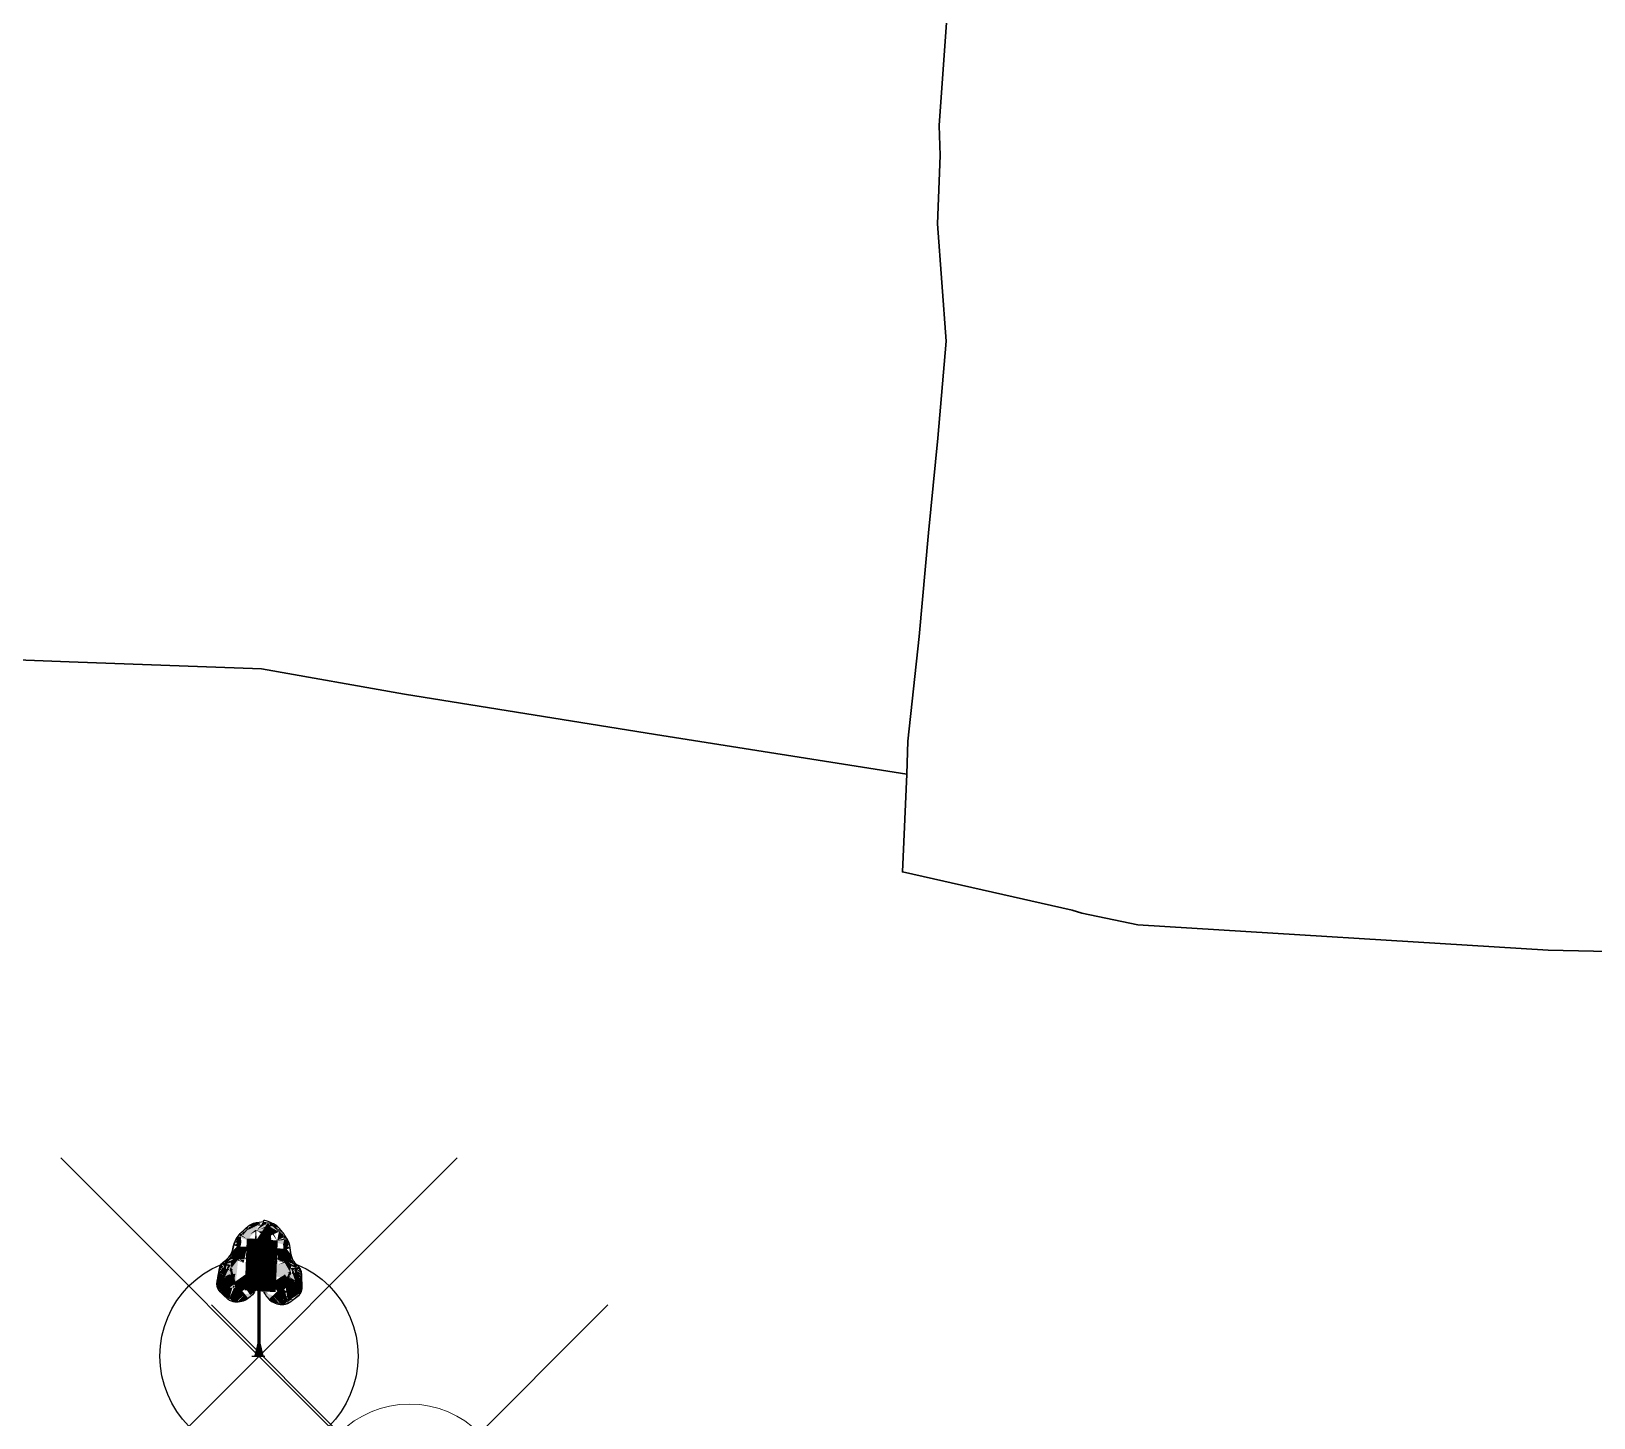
# Model space of a CAD drawing. Header units: millimetres. Extents: x -1419336 to 38707697, y -75591640 to 81.
# Drawn here: x 543.3 to 622.2, y -928.4 to -858.5 of the extents above; entities that cross this region are included whole.
import ezdxf

# ---------------------------------------------------------------- set-up
doc = ezdxf.new("R2010")
doc.units = ezdxf.units.MM
doc.header["$PDMODE"] = 35
doc.header["$PDSIZE"] = 10
doc.layers.add('Poly_Survey_Bndry', color=250, linetype='Continuous', lineweight=30)
doc.layers.add('Text_Survey_No', color=250, linetype='Continuous', lineweight=0)
doc.layers.add('Sym_Tree', color=92, linetype='Continuous')
doc.layers.add('Sym_Tree_1', color=2, linetype='Continuous')

msp = doc.modelspace()

# ---------------------------------------------------------------- linework, layer by layer
at = {"layer": 'Poly_Survey_Bndry'}
for points in [[(540.428, -890.112), (545.229, -890.288), (554.952, -890.652), (562.167, -891.92), (574.844, -893.956), (587.521, -895.965), (587.575, -894.293), (588.142, -889.02), (588.614, -883.787), (589.086, -879.013), (589.517, -874.118), (589.072, -868.19), (589.205, -864.745), (589.161, -863.234), (589.661, -856.129)], [(589.661, -856.129), (589.161, -863.234), (589.205, -864.745), (589.072, -868.19), (589.517, -874.118), (589.086, -879.013), (588.614, -883.787), (588.142, -889.02), (587.575, -894.293), (587.521, -895.965), (587.306, -900.903), (595.88, -902.822), (596.364, -902.984), (599.198, -903.576), (619.915, -904.849), (624.488, -904.957)], [(589.661, -856.129), (589.161, -863.234), (589.205, -864.745), (589.072, -868.19), (589.517, -874.118), (589.086, -879.013), (588.614, -883.787), (588.142, -889.02), (587.575, -894.293), (587.521, -895.965)], [(587.521, -895.965), (574.844, -893.956), (562.167, -891.92), (554.952, -890.652), (545.229, -890.288), (540.428, -890.112), (537.895, -906.371), (536.033, -906.74), (531.685, -907.237), (529.566, -907.302), (521.511, -906.034), (510.984, -904.397), (506.411, -903.691), (498.965, -902.776), (490.605, -901.878), (482.79, -900.915), (479.279, -900.345)], [(624.488, -904.957), (619.915, -904.849), (599.198, -903.576), (596.364, -902.984), (595.88, -902.822), (587.306, -900.903), (587.521, -895.965), (574.844, -893.956), (562.167, -891.92), (554.952, -890.652), (545.229, -890.288), (540.428, -890.112)], [(587.521, -895.965), (587.306, -900.903), (595.88, -902.822), (596.364, -902.984), (599.198, -903.576), (619.915, -904.849), (624.488, -904.957), (629.591, -904.822)]]:
    msp.add_lwpolyline(points, dxfattribs=at)
at = {"layer": 'Sym_Tree'}
for p, q in [((555.05, -918.561), (554.82, -918.588)), ((554.454, -925.33), (555.105, -925.333))]:
    msp.add_line(p, q, dxfattribs=at)
at = {"layer": 'Sym_Tree', "color": 82, "const_width": 0.8}
for points in [[(554.498, -922.023), (554.6, -919.415)], [(554.59, -922.037), (554.692, -919.428)], [(554.933, -921.649), (555.035, -919.041)], [(555.264, -922.087), (555.366, -919.478)], [(553.841, -921.42), (554.182, -921.905)], [(554.361, -921.536), (554.702, -922.022)], [(556.18, -921.651), (555.687, -921.981)], [(555.802, -921.442), (556.144, -921.927)]]:
    msp.add_lwpolyline(points, dxfattribs=at)
at = {"layer": 'Sym_Tree', "color": 34}
msp.add_lwpolyline([(554.819, -925.331, 0.48, 0.16, 0), (554.819, -924.677, 0.16, 0.16, 0), (554.819, -922, 0.16, 0.16, 0)], format="xyseb", dxfattribs=at)
at = {"layer": 'Sym_Tree', "color": 82}
msp.add_open_spline([(554.597, -922.114), (554.446, -922.277), (554.216, -922.526), (553.773, -922.628), (553.385, -922.603), (553.048, -922.272), (552.582, -921.873), (552.792, -921.271), (552.801, -920.675), (553.49, -920.332), (553.509, -919.509), (554.027, -918.985), (554.436, -918.624), (554.721, -918.591), (554.82, -918.588)], degree=3, knots=[0, 0, 0, 0, 0.357151, 0.545743, 0.741494, 0.970117, 1.319935, 1.641608, 1.935314, 2.250626, 2.755061, 3.137005, 3.457298, 3.618487, 3.618487, 3.618487, 3.618487], dxfattribs=at)
at = {"layer": 'Sym_Tree', "color": 82, "start_tangent": (554.819099, -925.331405), "end_tangent": (554.819099, -925.331405)}
msp.add_spline([(555.05, -922.114), (555.486, -922.588), (555.803, -922.712), (556.156, -922.716), (556.515, -922.513), (556.967, -922.073), (556.979, -921.493), (556.922, -920.966), (556.563, -920.525), (556.345, -919.642), (555.984, -919.056), (555.556, -918.668), (555.05, -918.561)], degree=3, dxfattribs=at)
at = {"layer": 'Sym_Tree', "color": 82}
for points in [[(554.824, -918.587), (554.11, -918.927), (553.809, -919.188), (553.649, -919.468)], [(553.718, -919.493), (553.683, -919.483), (553.969, -919.094), (554.11, -918.927)], [(553.969, -919.094), (554.11, -918.927), (553.809, -919.188), (553.969, -919.094)], [(553.93, -919.589), (553.815, -919.338), (553.886, -919.19), (554.222, -918.988)], [(553.845, -919.238), (553.908, -919.191), (554.824, -918.587), (554.625, -918.609)], [(553.886, -919.19), (554.222, -918.988), (554.251, -919.448), (553.895, -919.269)], [(554.151, -919.031), (554.222, -918.988), (553.895, -919.269), (553.89, -919.22)], [(553.905, -919.361), (554.251, -919.448), (554.222, -918.988), (554.949, -918.693)], [(554.186, -918.965), (553.994, -919.079), (553.908, -919.191), (554.186, -918.965)], [(554.219, -918.986), (553.994, -919.079), (553.942, -919.229), (553.988, -919.262)], [(553.942, -919.229), (553.988, -919.262), (554.151, -919.031), (554.222, -918.988)], [(554.222, -918.988), (554.949, -918.693), (554.219, -918.986), (553.994, -919.079)], [(554.11, -918.927), (554.406, -918.787), (554.186, -918.965), (553.994, -919.079)], [(554.406, -918.787), (554.439, -918.673), (554.261, -918.789), (554.11, -918.927)], [(554.261, -918.789), (554.11, -918.927), (554.406, -918.787), (554.289, -918.789)], [(554.406, -918.787), (554.289, -918.789), (554.11, -918.927), (554.406, -918.787)], [(555.277, -918.587), (554.689, -918.975), (554.226, -918.985), (554.824, -918.587)], [(554.226, -918.985), (554.824, -918.587), (555.027, -918.587), (554.904, -918.729)], [(554.824, -918.587), (554.625, -918.609), (554.434, -918.674), (554.261, -918.789)], [(554.434, -918.674), (554.261, -918.789), (554.542, -918.65), (554.625, -918.609)], [(554.586, -918.64), (554.542, -918.65), (554.261, -918.789), (554.406, -918.787)], [(554.586, -918.64), (554.406, -918.787), (554.417, -918.718), (554.261, -918.789)], [(554.261, -918.789), (554.406, -918.787), (554.522, -918.67), (554.537, -918.653)], [(554.417, -918.718), (554.261, -918.789), (554.406, -918.787), (554.439, -918.673)], [(554.361, -919.191), (554.639, -918.965), (555.277, -918.587), (555.446, -919.468)], [(554.678, -919.032), (554.689, -918.975), (554.361, -919.191), (554.639, -918.965)], [(554.518, -918.671), (554.518, -918.671), (554.586, -918.64), (554.406, -918.787)], [(554.522, -918.67), (554.537, -918.653), (554.423, -918.681), (554.406, -918.787)], [(554.423, -918.681), (554.406, -918.787), (554.537, -918.653), (554.497, -918.673)], [(554.542, -918.65), (554.625, -918.609), (554.423, -918.681), (554.625, -918.609)], [(554.423, -918.681), (554.625, -918.609), (554.586, -918.64), (554.542, -918.65)], [(554.537, -918.653), (554.497, -918.673), (554.518, -918.671)], [(555.277, -918.587), (555.446, -919.468), (554.704, -919.448), (554.675, -918.988)], [(554.704, -919.448), (554.675, -918.988), (555.446, -919.468), (554.704, -919.448)], [(555.648, -918.722), (555.472, -918.634), (554.676, -918.989), (554.682, -919.031)], [(554.676, -918.989), (554.682, -919.031), (554.689, -918.975)], [(554.689, -918.975), (554.689, -918.975), (554.678, -919.032), (554.689, -918.975)], [(554.824, -918.587), (555.05, -918.561), (555.277, -918.587), (554.689, -918.975)], [(555.027, -918.587), (554.904, -918.729), (554.76, -918.77), (554.868, -918.666)], [(554.76, -918.77), (554.868, -918.666), (554.904, -918.729), (554.76, -918.77)], [(554.904, -918.729), (554.76, -918.77), (554.781, -918.709), (554.868, -918.666)], [(554.762, -918.769), (554.781, -918.709), (554.868, -918.666), (554.82, -918.588)], [(554.868, -918.666), (554.82, -918.588), (555.027, -918.587), (554.868, -918.666)], [(555.027, -918.587), (554.868, -918.666), (555.05, -918.561), (555.277, -918.587)], [(556.108, -919.303), (555.861, -919.044), (555.277, -918.587), (554.996, -919.44)], [(555.277, -918.587), (554.996, -919.44), (555.735, -919.515), (555.822, -919.061)], [(555.095, -918.686), (555.018, -918.634), (555.209, -918.732), (555.018, -918.634)], [(555.209, -918.732), (555.018, -918.634), (555.053, -918.67), (555.095, -918.686)], [(555.05, -918.561), (555.277, -918.587), (555.549, -918.686), (555.472, -918.634)], [(555.1, -918.689), (555.137, -918.714), (555.116, -918.71)], [(556.089, -919.472), (555.735, -919.515), (555.822, -919.061), (555.139, -918.676)], [(555.822, -919.061), (555.139, -918.676), (555.826, -919.06), (556.037, -919.181)], [(555.277, -918.587), (555.941, -919.016), (556.206, -919.313), (556.329, -919.612)], [(556.164, -919.358), (556.108, -919.303), (555.277, -918.587), (555.472, -918.634)], [(555.277, -918.587), (555.472, -918.634), (555.653, -918.724), (555.809, -918.86)], [(555.653, -918.724), (555.809, -918.86), (555.549, -918.686), (555.472, -918.634)], [(555.506, -918.67), (555.549, -918.686), (555.809, -918.86), (555.666, -918.838)], [(555.569, -918.71), (555.569, -918.71), (555.506, -918.67), (555.666, -918.838)], [(555.506, -918.67), (555.666, -918.838), (555.663, -918.769), (555.809, -918.86)], [(555.809, -918.86), (555.666, -918.838), (555.565, -918.707), (555.553, -918.689)], [(555.565, -918.707), (555.553, -918.689), (555.662, -918.732), (555.666, -918.838)], [(555.662, -918.732), (555.666, -918.838), (555.553, -918.689), (555.59, -918.714)], [(555.663, -918.769), (555.809, -918.86), (555.666, -918.838), (555.648, -918.722)], [(555.666, -918.838), (555.648, -918.722), (555.809, -918.86), (555.941, -919.016)], [(555.809, -918.86), (555.941, -919.016), (555.666, -918.838), (555.781, -918.856)], [(555.666, -918.838), (555.781, -918.856), (555.941, -919.016), (555.666, -918.838)], [(555.941, -919.016), (555.666, -918.838), (555.861, -919.044), (556.037, -919.181)], [(555.861, -919.044), (556.037, -919.181), (556.108, -919.303), (555.861, -919.044)], [(556.257, -919.627), (556.294, -919.622), (556.06, -919.199), (555.941, -919.016)], [(556.06, -919.199), (555.941, -919.016), (556.206, -919.313), (556.06, -919.199)], [(553.712, -919.806), (553.508, -920.009), (553.569, -920.43), (553.408, -920.45)], [(553.422, -920.222), (553.433, -920.343), (553.592, -919.758), (553.612, -919.697)], [(553.535, -919.839), (553.471, -920.009), (553.718, -919.493), (553.683, -919.483)], [(553.588, -919.613), (553.539, -919.765), (553.535, -919.839), (553.471, -920.009)], [(553.569, -919.749), (553.587, -919.705), (553.471, -920.009), (553.5, -920.009)], [(553.53, -919.929), (553.471, -920.009), (553.539, -919.765), (553.592, -919.758)], [(553.809, -919.188), (553.649, -919.468), (553.569, -919.749), (553.508, -920.009)], [(553.93, -919.589), (553.683, -919.483), (553.712, -919.806), (553.508, -920.009)], [(553.569, -919.749), (553.508, -920.009), (553.87, -919.869), (553.93, -919.589)], [(553.558, -919.778), (553.588, -919.613), (553.516, -919.955), (553.543, -919.858)], [(553.523, -919.946), (553.53, -919.929), (553.543, -919.858), (553.587, -919.705)], [(553.539, -919.765), (553.592, -919.758), (553.588, -919.613), (553.539, -919.765)], [(553.543, -919.858), (553.587, -919.705), (553.589, -919.603), (553.588, -919.603)], [(553.588, -919.603), (553.649, -919.468), (553.558, -919.778), (553.588, -919.613)], [(553.592, -919.758), (553.612, -919.697), (553.569, -919.749), (553.587, -919.705)], [(553.569, -920.43), (554.098, -920.383), (553.712, -919.806), (553.957, -920.172)], [(553.712, -919.806), (553.957, -920.172), (554.098, -920.383), (553.569, -920.43)], [(553.93, -919.589), (553.779, -919.258), (553.649, -919.468), (553.587, -919.705)], [(553.649, -919.468), (553.587, -919.705), (553.712, -919.806), (553.93, -919.589)], [(553.587, -919.705), (553.624, -919.548), (553.649, -919.468), (553.624, -919.548)], [(553.589, -919.603), (553.588, -919.603), (553.587, -919.705), (553.624, -919.548)], [(553.649, -919.468), (553.624, -919.548), (553.588, -919.603), (553.649, -919.468)], [(553.712, -919.806), (553.93, -919.589), (553.93, -919.589), (553.683, -919.483)], [(554.231, -919.829), (554.592, -919.829), (554.171, -920.03), (553.712, -919.806)], [(554.171, -920.03), (553.712, -919.806), (554.171, -920.03), (554.098, -920.383)], [(553.87, -919.869), (553.93, -919.589), (553.93, -919.589), (553.779, -919.258)], [(553.908, -919.191), (553.871, -919.151), (553.796, -919.296), (553.815, -919.338)], [(553.796, -919.296), (553.815, -919.338), (553.845, -919.238), (553.908, -919.191)], [(553.809, -919.188), (553.969, -919.094), (553.908, -919.191), (553.871, -919.151)], [(553.895, -919.269), (553.829, -919.293), (553.815, -919.338), (553.895, -919.269)], [(553.815, -919.338), (553.895, -919.269), (554.668, -919.622), (554.943, -919.736)], [(553.895, -919.269), (553.89, -919.22), (553.895, -919.269), (553.829, -919.293)], [(553.85, -920.47), (554.331, -920.47), (554.873, -920.11), (554.973, -919.749)], [(554.251, -919.448), (553.895, -919.269), (553.905, -919.361), (554.251, -919.448)], [(554.231, -919.829), (554.171, -920.03), (554.171, -920.03), (554.231, -919.829)], [(554.668, -919.622), (554.943, -919.736), (554.231, -919.829), (554.592, -919.829)], [(555.446, -919.468), (554.704, -919.448), (554.383, -919.589), (554.269, -919.338)], [(554.624, -920.03), (554.684, -919.829), (555.426, -921.212), (554.343, -921.252)], [(555.446, -919.468), (554.704, -919.448), (554.684, -919.829), (554.624, -920.03)], [(555.326, -920.11), (555.426, -919.749), (555.446, -919.468), (554.704, -919.448)], [(555.033, -920.091), (554.98, -919.72), (554.996, -919.44), (555.735, -919.515)], [(556.002, -920.58), (555.524, -920.518), (555.033, -920.091), (554.98, -919.72)], [(555.735, -919.515), (555.822, -919.061), (554.996, -919.44), (555.735, -919.515)], [(554.996, -919.44), (555.735, -919.515), (555.706, -919.895), (555.74, -920.101)], [(554.996, -919.44), (555.735, -919.515), (556.035, -919.695), (556.181, -919.461)], [(556.181, -919.461), (556.111, -919.383), (555.299, -919.634), (555.012, -919.712)], [(555.299, -919.634), (555.012, -919.712), (555.706, -919.895), (555.348, -919.848)], [(556.129, -919.305), (555.822, -919.061), (555.735, -919.515), (556.111, -919.383)], [(555.735, -919.515), (556.111, -919.383), (556.089, -919.472), (555.735, -919.515)], [(556.035, -919.695), (556.181, -919.461), (556.129, -919.305), (555.822, -919.061)], [(556.07, -919.337), (556.019, -919.364), (555.888, -919.113), (555.822, -919.061)], [(555.888, -919.113), (555.822, -919.061), (556.111, -919.383), (556.122, -919.334)], [(555.826, -919.06), (556.037, -919.181), (556.07, -919.337), (556.019, -919.364)], [(555.876, -919.612), (555.891, -919.694), (555.919, -919.753), (555.876, -919.612)], [(556.059, -919.981), (556.035, -919.695), (556.035, -919.695), (556.227, -919.387)], [(556.035, -919.695), (556.227, -919.387), (556.329, -919.612), (556.36, -919.854)], [(556.329, -919.612), (556.36, -919.854), (556.223, -919.939), (556.035, -919.695)], [(556.223, -919.939), (556.035, -919.695), (556.035, -919.695), (556.294, -919.622)], [(556.035, -919.695), (556.294, -919.622), (556.223, -919.939), (556.399, -920.166)], [(556.373, -919.9), (556.399, -920.166), (556.059, -919.981), (556.035, -919.695)], [(556.206, -919.313), (556.06, -919.199), (556.108, -919.303), (556.15, -919.269)], [(556.108, -919.303), (556.15, -919.269), (556.205, -919.421), (556.181, -919.461)], [(556.205, -919.421), (556.181, -919.461), (556.164, -919.358), (556.108, -919.303)], [(556.111, -919.383), (556.122, -919.334), (556.111, -919.383), (556.173, -919.415)], [(556.111, -919.383), (556.173, -919.415), (556.181, -919.461), (556.111, -919.383)], [(556.206, -919.313), (556.329, -919.612), (556.373, -919.9), (556.399, -920.166)], [(556.395, -919.993), (556.437, -920.17), (556.257, -919.627), (556.294, -919.622)], [(556.36, -919.854), (556.344, -919.694), (556.329, -919.612), (556.344, -919.694)], [(556.373, -919.753), (556.329, -919.612), (556.38, -919.93), (556.372, -919.762)], [(556.371, -919.753), (556.373, -919.753), (556.36, -919.854), (556.344, -919.694)], [(556.4, -919.919), (556.349, -919.906), (556.372, -919.762), (556.4, -919.919)], [(556.384, -920.012), (556.36, -919.854), (556.371, -919.753), (556.373, -919.753)], [(556.38, -919.93), (556.372, -919.762), (556.399, -920.111), (556.384, -920.012)], [(556.372, -919.762), (556.4, -919.919), (556.395, -919.993), (556.437, -920.17)], [(553.012, -920.737), (553.589, -920.542), (552.912, -920.701), (552.975, -920.641)], [(552.912, -920.701), (552.975, -920.641), (553.019, -920.605), (553.082, -920.542)], [(553.082, -920.55), (553.019, -920.605), (552.979, -920.641), (553.057, -920.628)], [(553.13, -920.749), (553.089, -920.715), (553.012, -920.737), (553.589, -920.542)], [(553.019, -920.605), (553.082, -920.542), (553.141, -920.497), (553.167, -920.61)], [(553.141, -920.497), (553.167, -920.61), (553.078, -920.641), (553.019, -920.605)], [(553.078, -920.641), (553.019, -920.605), (553.082, -920.542), (553.093, -920.607)], [(553.019, -920.605), (553.08, -920.607), (553.082, -920.55), (553.019, -920.605)], [(553.08, -920.607), (553.08, -920.607), (553.019, -920.605), (553.08, -920.607)], [(553.111, -920.565), (553.057, -920.628), (553.263, -920.39)], [(553.167, -920.61), (553.08, -920.607), (553.111, -920.565), (553.057, -920.628)], [(553.078, -920.641), (553.149, -920.634), (553.167, -920.61), (553.08, -920.607)], [(553.082, -920.55), (553.111, -920.565), (553.08, -920.607)], [(553.082, -920.542), (553.093, -920.607), (553.082, -920.55), (553.111, -920.565)], [(553.763, -920.458), (553.649, -921.653), (553.107, -921.312), (553.388, -920.731)], [(553.649, -921.653), (553.107, -921.312), (553.149, -920.634), (553.391, -920.586)], [(553.141, -920.497), (553.147, -920.524), (553.263, -920.39), (553.403, -920.307)], [(553.263, -920.39), (553.263, -920.39), (553.141, -920.497), (553.147, -920.524)], [(553.263, -920.39), (553.403, -920.307), (553.149, -920.634), (553.148, -920.523)], [(553.149, -920.634), (553.148, -920.523), (553.213, -920.603), (553.403, -920.307)], [(553.408, -920.45), (553.403, -920.307), (553.149, -920.634)], [(553.149, -920.634), (553.391, -920.586), (553.569, -920.43), (553.391, -920.586)], [(553.38, -920.614), (553.388, -920.731), (553.273, -920.887), (553.174, -920.686)], [(553.213, -920.603), (553.403, -920.307), (553.408, -920.45), (553.522, -920.453)], [(553.404, -920.51), (553.408, -920.45), (553.213, -920.603), (553.4, -920.512)], [(553.213, -920.603), (553.4, -920.512), (553.408, -920.45), (553.23, -920.576)], [(553.408, -920.45), (553.23, -920.576), (553.4, -920.512), (553.408, -920.45)], [(553.263, -920.39), (553.403, -920.307), (553.508, -920.009), (553.471, -920.009)], [(553.393, -920.209), (553.393, -920.206), (553.263, -920.39), (553.403, -920.307)], [(553.388, -920.731), (553.38, -920.614), (553.293, -920.928), (553.273, -920.887)], [(553.336, -921.015), (553.38, -920.957), (553.388, -920.731), (553.38, -920.614)], [(553.433, -920.888), (553.388, -920.731), (553.388, -920.731), (553.38, -920.614)], [(553.388, -920.731), (553.38, -920.614), (553.38, -920.614), (553.482, -920.625)], [(553.38, -920.614), (553.482, -920.625), (553.38, -920.614), (553.388, -920.731)], [(553.569, -920.43), (553.391, -920.586), (553.388, -920.731), (553.391, -920.586)], [(553.763, -920.458), (553.569, -920.43), (553.433, -920.888), (553.388, -920.731)], [(553.388, -920.731), (553.391, -920.586), (553.408, -920.45)], [(553.433, -920.343), (553.403, -920.307), (553.393, -920.209), (553.393, -920.206)], [(553.4, -920.512), (553.408, -920.45), (553.433, -920.343), (553.403, -920.307)], [(553.408, -920.45), (553.408, -920.45), (553.408, -920.45), (553.403, -920.307)], [(553.408, -920.45), (553.522, -920.453), (553.404, -920.51), (553.408, -920.45)], [(553.569, -920.43), (553.408, -920.45), (553.85, -920.47), (554.331, -920.47)], [(553.408, -920.45), (553.408, -920.45), (553.408, -920.45)], [(553.411, -920.272), (553.433, -920.343), (553.508, -920.009), (553.556, -920.19)], [(553.45, -920.1), (553.417, -920.152), (553.411, -920.272), (553.433, -920.343)], [(553.508, -920.009), (553.471, -920.009), (553.45, -920.1), (553.417, -920.152)], [(553.45, -920.1), (553.508, -920.009), (553.422, -920.222), (553.433, -920.343)], [(553.508, -920.009), (553.556, -920.19), (553.45, -920.1), (553.508, -920.009)], [(553.516, -919.955), (553.543, -919.858), (553.53, -919.929), (553.471, -920.009)], [(553.471, -920.009), (553.5, -920.009), (553.523, -919.946), (553.53, -919.929)], [(554.171, -920.03), (554.098, -920.383), (553.569, -920.43), (554.098, -920.383)], [(554.098, -920.383), (553.569, -920.43), (553.85, -920.47)], [(553.763, -920.458), (554.039, -920.63), (553.763, -920.458), (553.569, -920.43)], [(554.039, -920.63), (554.077, -920.47), (553.763, -920.458), (554.039, -920.63)], [(553.85, -920.47), (553.85, -920.47), (554.039, -920.63), (554.077, -920.47)], [(555.426, -921.212), (554.343, -921.252), (554.217, -920.458), (554.102, -921.653)], [(555.74, -920.101), (555.706, -919.895), (554.793, -921.171), (555.862, -921.349)], [(554.793, -921.171), (555.862, -921.349), (556.089, -920.578), (556.05, -921.778)], [(555.549, -920.58), (555.549, -920.58), (555.34, -920.713), (555.323, -920.55)], [(555.706, -919.895), (555.348, -919.848), (555.74, -920.101), (556.223, -919.939)], [(556.286, -920.576), (556.442, -920.616), (556.002, -920.58), (555.524, -920.518)], [(555.706, -919.895), (555.74, -920.101), (555.74, -920.101), (555.706, -919.895)], [(555.74, -920.101), (556.223, -919.939), (555.74, -920.101), (555.767, -920.461)], [(555.74, -920.101), (555.767, -920.461), (556.286, -920.576), (555.767, -920.461)], [(556.286, -920.576), (555.767, -920.461), (556.223, -919.939), (555.934, -920.27)], [(556.223, -919.939), (555.934, -920.27), (555.767, -920.461), (556.286, -920.576)], [(555.767, -920.461), (556.286, -920.576), (556.002, -920.58)], [(555.794, -920.713), (555.776, -920.55), (556.089, -920.578), (555.794, -920.713)], [(556.089, -920.578), (555.794, -920.713), (556.089, -920.578), (556.286, -920.576)], [(556.089, -920.578), (556.05, -921.778), (556.63, -921.509), (556.426, -920.897)], [(556.089, -920.578), (556.286, -920.576), (556.362, -921.047), (556.426, -920.897)], [(556.223, -919.939), (556.399, -920.166), (556.286, -920.576), (556.442, -920.616)], [(556.676, -920.832), (556.442, -920.753), (556.286, -920.576), (556.442, -920.753)], [(556.286, -920.576), (556.442, -920.753), (556.426, -920.897), (556.442, -920.753)], [(556.462, -920.439), (556.432, -920.507), (556.399, -920.166), (556.329, -920.339)], [(556.399, -920.166), (556.329, -920.339), (556.446, -920.264), (556.399, -920.166)], [(556.616, -920.792), (556.466, -920.475), (556.442, -920.616), (556.329, -920.604)], [(556.442, -920.616), (556.329, -920.604), (556.439, -920.676), (556.442, -920.616)], [(556.457, -920.388), (556.432, -920.507), (556.349, -919.906), (556.337, -919.843)], [(556.349, -919.906), (556.337, -919.843), (556.373, -919.9), (556.36, -919.854)], [(556.389, -920.083), (556.437, -920.17), (556.4, -919.919), (556.349, -919.906)], [(556.373, -919.9), (556.36, -919.854), (556.437, -920.17), (556.408, -920.167)], [(556.393, -920.101), (556.389, -920.083), (556.384, -920.012), (556.36, -919.854)], [(556.399, -920.111), (556.384, -920.012), (556.389, -920.083), (556.437, -920.17)], [(556.437, -920.17), (556.408, -920.167), (556.393, -920.101), (556.389, -920.083)], [(556.594, -920.575), (556.466, -920.475), (556.399, -920.166), (556.437, -920.17)], [(556.399, -920.166), (556.437, -920.17), (556.446, -920.264), (556.472, -920.319)], [(556.446, -920.264), (556.399, -920.166), (556.457, -920.388), (556.432, -920.507)], [(556.426, -920.897), (556.442, -920.753), (556.442, -920.616)], [(556.446, -920.264), (556.472, -920.319), (556.462, -920.439), (556.432, -920.507)], [(556.432, -920.507), (556.466, -920.475), (556.489, -920.379), (556.489, -920.376)], [(556.442, -920.678), (556.442, -920.616), (556.432, -920.507), (556.466, -920.475)], [(556.439, -920.676), (556.442, -920.616), (556.616, -920.792), (556.442, -920.678)], [(556.442, -920.616), (556.442, -920.616), (556.442, -920.616), (556.466, -920.475)], [(556.442, -920.616), (556.466, -920.475), (556.676, -920.832)], [(556.442, -920.616), (556.442, -920.616), (556.442, -920.616)], [(556.616, -920.792), (556.442, -920.678), (556.442, -920.616), (556.603, -920.764)], [(556.442, -920.616), (556.603, -920.764), (556.442, -920.678), (556.442, -920.616)], [(556.489, -920.379), (556.489, -920.376), (556.594, -920.575), (556.466, -920.475)], [(556.701, -920.697), (556.692, -920.723), (556.594, -920.575), (556.466, -920.475)], [(556.594, -920.575), (556.466, -920.475), (556.676, -920.832), (556.691, -920.722)], [(556.676, -920.832), (556.691, -920.722), (556.616, -920.792), (556.466, -920.475)], [(556.722, -920.768), (556.768, -920.838), (556.594, -920.575)], [(556.594, -920.575), (556.594, -920.575), (556.701, -920.697), (556.692, -920.723)], [(552.949, -920.883), (552.786, -921.088), (552.689, -921.683), (553.513, -921.752)], [(552.749, -921.497), (552.689, -921.683), (552.787, -921.089), (552.713, -921.493)], [(552.787, -921.089), (552.713, -921.493), (552.86, -921.156), (552.868, -921.132)], [(552.715, -921.87), (552.772, -921.926), (552.787, -921.089), (552.86, -921.156)], [(552.787, -921.089), (552.86, -921.156), (552.749, -921.497)], [(552.908, -920.708), (552.842, -920.837), (552.805, -920.989), (552.786, -921.088)], [(552.805, -920.989), (552.786, -921.088), (552.967, -921.166), (553.16, -920.804)], [(552.907, -920.916), (552.907, -920.916), (552.949, -920.883), (552.786, -921.088)], [(553.089, -920.715), (553.107, -921.312), (552.789, -921.073), (553.107, -921.312)], [(552.789, -921.073), (553.107, -921.312), (553.273, -920.887), (553.16, -920.804)], [(552.846, -920.948), (552.814, -920.965), (552.808, -920.992), (552.897, -920.89)], [(552.808, -920.992), (552.897, -920.89), (552.897, -920.89)], [(552.907, -920.916), (552.814, -920.965), (552.877, -920.932), (552.869, -920.815)], [(552.877, -920.932), (552.869, -920.815), (552.846, -920.948), (552.814, -920.965)], [(552.834, -921.02), (552.834, -921.02), (552.907, -920.916), (552.814, -920.965)], [(553.064, -920.742), (552.977, -920.725), (552.869, -920.815), (552.834, -921.02)], [(552.869, -920.815), (552.834, -921.02), (552.923, -920.893), (552.948, -920.785)], [(552.924, -920.962), (552.923, -920.893), (552.834, -921.02)], [(553.149, -920.634), (553.078, -920.641), (552.908, -920.708), (552.842, -920.837)], [(552.897, -921.189), (552.931, -921.126), (552.851, -922.086), (552.994, -922.17)], [(552.886, -921.077), (553.265, -920.985), (552.901, -921.03), (552.86, -921.156)], [(552.901, -921.03), (552.86, -921.156), (552.893, -921.351), (552.976, -921.213)], [(552.86, -921.156), (552.868, -921.132), (553.513, -921.752), (553.357, -921.61)], [(552.948, -920.785), (552.977, -920.725), (552.869, -920.815), (552.908, -920.708)], [(552.869, -920.815), (552.908, -920.708), (552.924, -920.962), (552.923, -920.893)], [(552.976, -921.213), (552.986, -921.271), (552.886, -921.077), (553.265, -920.985)], [(552.893, -921.351), (552.976, -921.213), (552.897, -921.189), (552.931, -921.126)], [(552.897, -920.89), (552.897, -920.89), (552.907, -920.916)], [(553.06, -920.778), (552.923, -920.893), (553.13, -920.749), (553.089, -920.715)], [(552.923, -920.893), (552.948, -920.785), (553.064, -920.742)], [(552.967, -921.166), (553.16, -920.804), (553.06, -920.778), (552.923, -920.893)], [(553.064, -920.742), (553.064, -920.742), (552.948, -920.785), (552.977, -920.725)], [(553.107, -921.312), (553.107, -921.312), (553.032, -921.528), (552.967, -921.166)], [(553.032, -921.528), (552.967, -921.166), (553.357, -921.61), (553.093, -921.352)], [(553.126, -921.334), (552.986, -921.271), (552.976, -921.213), (552.986, -921.271)], [(553.109, -920.731), (553.164, -920.689), (553.064, -920.742), (552.977, -920.725)], [(552.979, -920.641), (553.057, -920.628), (553.078, -920.641), (553.149, -920.634)], [(553.093, -921.352), (553.17, -921.386), (553.126, -921.334), (552.986, -921.271)], [(553.149, -920.634), (553.149, -920.634), (553.149, -920.634), (553.078, -920.641)], [(553.174, -920.686), (553.175, -920.795), (553.089, -920.715), (553.173, -920.683)], [(553.089, -920.715), (553.173, -920.683), (553.164, -920.785), (553.09, -920.745)], [(553.273, -920.887), (553.174, -920.686), (553.089, -920.715), (553.107, -921.312)], [(553.164, -920.785), (553.09, -920.745), (553.164, -920.785), (553.173, -920.697)], [(553.413, -921.172), (553.192, -921.396), (553.093, -921.352), (553.17, -921.386)], [(553.357, -921.61), (553.093, -921.352), (553.107, -921.312), (553.362, -921.472)], [(553.239, -920.975), (553.147, -920.937), (553.239, -920.975), (553.096, -920.924)], [(553.239, -920.975), (553.096, -920.924), (553.239, -920.975), (553.107, -921.312)], [(553.107, -921.312), (553.388, -920.731), (553.348, -921.552), (553.348, -921.873)], [(553.239, -920.975), (553.107, -921.312), (553.161, -920.805), (553.273, -920.887)], [(553.273, -920.887), (553.336, -921.015), (553.107, -921.312), (553.265, -920.985)], [(553.107, -921.312), (553.265, -920.985), (553.239, -920.975), (553.147, -920.937)], [(553.107, -921.312), (553.107, -921.312), (553.413, -921.172), (553.192, -921.396)], [(553.513, -921.752), (553.357, -921.61), (553.628, -921.174), (553.107, -921.312)], [(553.628, -921.174), (553.107, -921.312), (553.107, -921.312)], [(553.107, -921.312), (553.362, -921.472), (553.107, -921.312), (553.269, -921.297)], [(553.107, -921.312), (553.269, -921.297), (553.107, -921.312)], [(553.649, -921.653), (553.348, -921.552), (553.649, -921.653), (553.107, -921.312)], [(553.164, -920.785), (553.173, -920.697), (553.109, -920.731), (553.164, -920.689)], [(553.273, -920.887), (553.16, -920.804), (553.273, -920.887), (553.146, -920.936)], [(553.273, -920.887), (553.146, -920.936), (553.273, -920.887), (553.336, -921.015)], [(553.149, -920.634), (553.149, -920.634), (553.149, -920.634)], [(553.149, -920.634), (553.149, -920.634), (553.149, -920.634)], [(553.161, -920.805), (553.213, -920.764), (553.174, -920.686), (553.175, -920.795)], [(553.161, -920.805), (553.273, -920.887), (553.161, -920.805), (553.213, -920.764)], [(553.293, -920.928), (553.273, -920.887), (553.433, -920.888), (553.38, -920.957)], [(553.375, -921.095), (553.465, -921.148), (553.336, -921.015), (553.38, -920.957)], [(553.516, -920.948), (553.38, -920.957), (553.375, -921.095), (553.465, -921.148)], [(553.413, -921.172), (553.375, -921.095), (553.38, -920.957), (553.465, -921.148)], [(553.649, -921.653), (553.489, -921.668), (553.413, -921.172), (553.375, -921.095)], [(553.433, -920.888), (553.38, -920.957), (553.649, -921.653), (553.489, -921.668)], [(553.38, -920.957), (553.465, -921.148), (553.516, -920.948), (553.38, -920.957)], [(553.38, -920.957), (553.465, -921.148), (553.38, -920.957), (553.465, -921.148)], [(556.05, -921.778), (556.63, -921.509), (556.676, -920.832), (556.442, -920.753)], [(556.362, -921.047), (556.405, -921.122), (556.05, -921.778), (556.206, -921.814)], [(556.05, -921.778), (556.206, -921.814), (556.345, -921.332), (556.392, -921.26)], [(556.172, -921.894), (556.344, -921.773), (556.131, -921.305), (556.63, -921.509)], [(556.131, -921.305), (556.63, -921.509), (556.63, -921.509)], [(556.843, -921.104), (556.977, -921.329), (556.998, -921.931), (556.172, -921.894)], [(556.896, -921.386), (556.891, -921.362), (556.172, -921.894), (556.344, -921.773)], [(556.68, -920.948), (556.725, -920.92), (556.799, -920.952), (556.252, -920.684)], [(556.799, -920.952), (556.252, -920.684), (556.902, -920.928), (556.848, -920.861)], [(556.405, -921.122), (556.297, -921.301), (556.272, -921.096), (556.405, -921.122)], [(556.272, -921.096), (556.405, -921.122), (556.392, -921.26), (556.297, -921.301)], [(556.345, -921.332), (556.392, -921.26), (556.405, -921.122), (556.297, -921.301)], [(556.405, -921.122), (556.297, -921.301), (556.405, -921.122), (556.297, -921.301)], [(556.392, -921.26), (556.297, -921.301), (556.442, -921.185), (556.405, -921.122)], [(556.63, -921.509), (556.426, -920.897), (556.361, -921.717), (556.32, -922.035)], [(556.677, -921.733), (556.788, -921.382), (556.344, -921.773), (556.639, -921.551)], [(556.63, -921.509), (556.63, -921.509), (556.345, -921.332), (556.536, -921.582)], [(556.345, -921.332), (556.536, -921.582), (556.639, -921.551), (556.559, -921.575)], [(556.426, -920.897), (556.45, -920.783), (556.45, -920.783), (556.347, -920.78)], [(556.45, -920.783), (556.347, -920.78), (556.45, -920.783), (556.426, -920.897)], [(556.362, -921.047), (556.426, -920.897), (556.426, -920.897), (556.45, -920.783)], [(556.495, -921.104), (556.52, -921.067), (556.362, -921.047), (556.405, -921.122)], [(556.442, -921.185), (556.405, -921.122), (556.426, -920.897), (556.45, -920.783)], [(556.426, -920.897), (556.45, -920.783), (556.495, -921.104), (556.52, -921.067)], [(556.45, -920.783), (556.426, -920.897), (556.52, -921.067), (556.644, -920.88)], [(556.52, -921.067), (556.64, -921.131), (556.52, -921.067), (556.442, -921.185)], [(556.52, -921.067), (556.442, -921.185), (556.63, -921.509), (556.516, -921.165)], [(556.63, -921.509), (556.516, -921.165), (556.543, -921.158), (556.639, -921.132)], [(556.773, -921.428), (556.756, -921.484), (556.88, -921.304), (556.516, -921.165)], [(556.88, -921.304), (556.516, -921.165), (556.871, -921.256), (556.896, -921.386)], [(556.52, -921.067), (556.644, -920.88), (556.725, -920.92), (556.63, -921.509)], [(556.642, -921), (556.52, -921.067), (556.642, -921), (556.596, -920.953)], [(556.977, -921.313), (556.63, -921.509), (556.52, -921.067), (556.644, -920.999)], [(556.52, -921.067), (556.644, -920.999), (556.52, -921.067), (556.64, -921.131)], [(556.543, -921.158), (556.63, -921.509), (556.642, -921), (556.52, -921.067)], [(556.543, -921.158), (556.639, -921.132), (556.543, -921.158), (556.692, -921.126)], [(556.543, -921.158), (556.692, -921.126), (556.543, -921.158), (556.63, -921.509)], [(556.642, -921), (556.596, -920.953), (556.644, -920.88), (556.63, -920.988)], [(556.644, -920.88), (556.63, -920.988), (556.725, -920.92), (556.646, -920.877)], [(556.725, -920.92), (556.63, -921.509), (556.977, -921.313), (556.63, -921.509)], [(556.63, -921.509), (556.63, -921.509), (556.677, -921.733), (556.788, -921.382)], [(556.855, -921.415), (556.829, -921.347), (556.785, -922.31), (556.633, -922.375)], [(556.725, -920.92), (556.646, -920.877), (556.642, -920.979), (556.72, -920.949)], [(556.642, -920.979), (556.644, -920.891), (556.703, -920.933), (556.654, -920.884)], [(556.642, -920.979), (556.72, -920.949), (556.642, -920.979), (556.644, -920.891)], [(556.788, -921.382), (556.644, -920.999), (556.746, -920.986), (556.867, -921.117)], [(556.972, -921.227), (556.977, -921.329), (556.788, -921.382), (556.644, -920.999)], [(556.703, -920.933), (556.654, -920.884), (556.746, -920.95), (556.834, -920.944)], [(556.808, -920.819), (556.754, -920.749), (556.701, -920.697), (556.661, -920.806)], [(556.701, -920.697), (556.661, -920.806), (556.745, -920.848), (556.808, -920.819)], [(556.661, -920.806), (556.748, -920.814), (556.722, -920.768), (556.768, -920.838)], [(556.745, -920.848), (556.676, -920.832), (556.661, -920.806), (556.748, -920.814)], [(556.676, -920.832), (556.676, -920.832), (556.676, -920.832)], [(556.676, -920.832), (556.676, -920.832), (556.676, -920.832)], [(556.676, -920.832), (556.676, -920.832), (556.676, -920.832), (556.745, -920.848)], [(556.676, -920.832), (556.745, -920.848), (556.905, -920.936), (556.955, -921.072)], [(556.844, -920.86), (556.768, -920.838), (556.745, -920.848), (556.676, -920.832)], [(556.746, -920.986), (556.867, -921.117), (556.68, -920.948), (556.725, -920.92)], [(556.754, -920.749), (556.735, -920.812), (556.753, -920.757), (556.722, -920.768)], [(556.753, -920.757), (556.722, -920.768), (556.748, -920.814)], [(556.745, -920.848), (556.808, -920.819), (556.754, -920.749), (556.735, -920.812)], [(556.746, -920.95), (556.834, -920.944), (556.931, -921.047), (556.939, -921.255)], [(556.746, -920.95), (556.746, -920.95), (556.856, -921.007), (556.834, -920.944)], [(556.867, -921.117), (556.856, -921.007), (556.746, -920.95)], [(556.808, -920.819), (556.748, -920.814), (556.753, -920.757), (556.808, -920.819)], [(556.748, -920.814), (556.748, -920.814), (556.808, -920.819), (556.748, -920.814)], [(556.753, -920.757), (556.808, -920.819), (556.844, -920.86), (556.768, -920.838)], [(556.902, -920.928), (556.848, -920.861), (556.808, -920.819), (556.754, -920.749)], [(556.871, -921.256), (556.896, -921.386), (556.838, -921.575), (556.773, -921.428)], [(556.838, -921.575), (556.773, -921.428), (556.855, -921.415), (556.829, -921.347)], [(556.856, -921.007), (556.834, -920.944), (556.931, -921.047), (556.905, -920.936)], [(556.88, -921.142), (556.88, -921.142), (556.843, -921.104), (556.977, -921.329)], [(556.931, -921.047), (556.939, -921.255), (556.867, -921.117), (556.856, -921.007)], [(556.931, -921.047), (556.905, -920.936), (556.857, -921.185), (556.867, -921.117)], [(556.857, -921.185), (556.867, -921.117), (556.939, -921.255)], [(556.88, -921.142), (556.966, -921.202), (556.908, -921.162), (556.931, -921.047)], [(556.893, -921.118), (556.893, -921.118), (556.88, -921.142)], [(556.939, -921.255), (556.939, -921.255), (556.88, -921.142), (556.966, -921.202)], [(556.948, -922.113), (556.884, -922.161), (556.977, -921.329), (556.896, -921.386)], [(556.977, -921.329), (556.998, -921.739), (556.896, -921.386), (556.891, -921.362)], [(556.936, -921.181), (556.966, -921.202), (556.969, -921.23), (556.893, -921.118)], [(556.969, -921.23), (556.893, -921.118), (556.893, -921.118)], [(556.977, -921.329), (556.896, -921.386), (556.962, -921.739)], [(556.905, -920.936), (556.955, -921.072), (556.972, -921.227), (556.977, -921.329)], [(556.908, -921.162), (556.931, -921.047), (556.936, -921.181), (556.966, -921.202)], [(556.962, -921.739), (556.998, -921.931), (556.977, -921.329), (556.998, -921.739)], [(552.749, -921.497), (552.749, -921.497), (552.749, -921.497), (552.689, -921.683)], [(552.689, -921.683), (553.513, -921.752), (553.483, -922.59), (553.306, -922.499)], [(552.817, -922.059), (552.715, -921.876), (552.689, -921.683), (553.33, -922.414)], [(552.689, -921.683), (553.33, -922.414), (553.318, -922.457), (553.11, -922.292)], [(553.166, -922.271), (553.11, -922.292), (552.689, -921.683), (553.166, -922.271)], [(552.689, -921.683), (553.166, -922.271), (553.166, -922.271), (552.715, -921.876)], [(552.851, -922.086), (552.715, -921.876), (552.72, -921.885), (552.689, -921.683)], [(552.72, -921.885), (552.689, -921.683), (552.715, -921.87), (552.772, -921.926)], [(553.483, -922.59), (553.306, -922.499), (552.817, -922.059), (552.715, -921.876)], [(553.166, -922.271), (552.715, -921.876), (552.851, -922.086), (552.715, -921.876)], [(552.851, -922.086), (552.994, -922.17), (553.306, -922.499), (553.096, -922.315)], [(553.171, -922.356), (553.213, -922.207), (552.994, -922.17), (553.166, -922.271)], [(552.994, -922.17), (553.166, -922.271), (553.33, -922.414), (553.244, -922.366)], [(554.282, -922.422), (554.597, -922.114), (553.649, -921.653), (553.339, -922.379)], [(553.649, -921.653), (553.339, -922.379), (554.113, -922.216), (553.675, -922.588)], [(553.348, -921.552), (553.348, -921.873), (553.348, -921.873), (553.629, -921.893)], [(553.348, -921.873), (553.629, -921.893), (553.649, -921.653), (553.348, -921.552)], [(553.903, -922.587), (554.101, -922.525), (554.282, -922.422), (554.597, -922.114)], [(555.066, -922.102), (555.041, -922.072), (555.247, -922.191), (555.241, -922.143)], [(555.323, -922.46), (555.05, -922.114), (556.05, -921.778), (556.264, -922.538)], [(555.678, -922.672), (555.489, -922.585), (555.323, -922.46), (555.05, -922.114)], [(555.073, -922.104), (555.073, -922.104), (555.251, -922.193), (555.066, -922.102)], [(556.05, -921.778), (556.264, -922.538), (555.518, -922.277), (555.904, -922.703)], [(555.996, -922.453), (556.493, -922.119), (556.332, -922.31), (556.493, -922.119)], [(556.361, -921.717), (556.32, -922.035), (556.32, -922.035), (556.039, -922.019)], [(556.32, -922.035), (556.039, -922.019), (556.05, -921.778), (556.361, -921.717)], [(556.05, -921.778), (556.361, -921.717), (556.05, -921.778), (556.63, -921.509)], [(556.998, -921.931), (556.172, -921.894), (556.094, -922.728), (556.281, -922.661)], [(556.094, -922.728), (556.281, -922.661), (556.822, -922.287), (556.947, -922.119)], [(556.822, -922.287), (556.947, -922.119), (556.998, -921.931), (556.269, -922.574)], [(556.998, -921.931), (556.269, -922.574), (556.275, -922.618), (556.502, -922.481)], [(556.344, -921.773), (556.639, -921.551), (556.63, -921.509), (556.357, -921.636)], [(556.63, -921.509), (556.357, -921.636), (556.63, -921.509), (556.472, -921.474)], [(556.449, -922.453), (556.502, -922.481), (556.998, -921.931), (556.449, -922.453)], [(556.998, -921.931), (556.449, -922.453), (556.449, -922.453), (556.947, -922.119)], [(556.63, -921.509), (556.472, -921.474), (556.63, -921.509)], [(556.639, -921.551), (556.559, -921.575), (556.609, -921.529), (556.756, -921.484)], [(556.609, -921.529), (556.756, -921.484), (556.773, -921.428), (556.756, -921.484)], [(556.785, -922.31), (556.947, -922.119), (556.941, -922.127), (556.998, -921.931)], [(556.941, -922.127), (556.998, -921.931), (556.948, -922.113), (556.884, -922.161)], [(556.962, -921.739), (556.962, -921.739), (556.962, -921.739), (556.998, -921.931)], [(553.11, -922.292), (553.166, -922.271), (553.041, -922.237), (553.08, -922.294)], [(553.041, -922.237), (553.08, -922.294), (553.08, -922.294), (553.318, -922.457)], [(553.08, -922.294), (553.318, -922.457), (553.171, -922.356), (553.213, -922.207)], [(553.318, -922.457), (553.096, -922.315), (553.08, -922.294), (553.166, -922.271)], [(553.08, -922.294), (553.166, -922.271), (553.483, -922.59), (553.705, -922.608)], [(553.306, -922.499), (553.096, -922.315), (553.11, -922.292), (553.166, -922.271)], [(553.276, -922.375), (553.29, -922.392), (553.318, -922.457), (553.096, -922.315)], [(553.318, -922.457), (553.11, -922.292), (553.166, -922.271), (553.11, -922.292)], [(553.166, -922.271), (553.11, -922.292), (553.166, -922.271), (553.11, -922.292)], [(553.33, -922.414), (553.244, -922.366), (553.318, -922.457), (553.374, -922.402)], [(553.318, -922.457), (553.374, -922.402), (553.276, -922.375), (553.29, -922.392)], [(553.483, -922.59), (553.705, -922.608), (553.903, -922.587), (554.101, -922.525)], [(553.775, -922.606), (553.705, -922.608), (553.483, -922.59), (553.694, -922.607)], [(553.483, -922.59), (553.694, -922.607), (553.701, -922.614), (553.698, -922.614)], [(554.101, -922.525), (553.994, -922.548), (553.726, -922.588), (553.672, -922.521)], [(553.726, -922.588), (553.672, -922.521), (553.675, -922.588), (553.773, -922.588)], [(554.113, -922.216), (553.675, -922.588), (554.259, -922.394), (554.113, -922.216)], [(553.675, -922.588), (553.773, -922.588), (554.101, -922.525), (554.162, -922.475)], [(553.92, -922.58), (553.917, -922.59), (553.701, -922.614), (553.675, -922.588)], [(553.701, -922.614), (553.675, -922.588), (553.813, -922.596), (553.903, -922.587)], [(554.259, -922.394), (554.113, -922.216), (554.162, -922.475), (553.705, -922.608)], [(554.162, -922.475), (553.705, -922.608), (554.101, -922.525), (553.994, -922.548)], [(554.162, -922.475), (553.903, -922.587), (553.801, -922.588), (553.705, -922.608)], [(553.801, -922.588), (553.705, -922.608), (554.101, -922.525), (554.162, -922.475)], [(553.912, -922.593), (553.813, -922.596), (553.775, -922.606), (553.705, -922.608)], [(553.813, -922.596), (553.903, -922.587), (553.912, -922.593), (553.813, -922.596)], [(554.101, -922.525), (554.162, -922.475), (554.162, -922.475), (553.903, -922.587)], [(553.913, -922.591), (554.109, -922.525), (554.177, -922.481), (554.162, -922.475)], [(554.101, -922.525), (554.101, -922.525), (553.913, -922.591), (554.109, -922.525)], [(554.109, -922.525), (554.137, -922.498), (553.917, -922.59), (553.93, -922.542)], [(553.917, -922.59), (553.93, -922.542), (553.92, -922.58), (553.917, -922.59)], [(554.101, -922.525), (554.162, -922.475), (554.27, -922.428), (554.179, -922.482)], [(554.27, -922.428), (554.162, -922.475), (554.101, -922.525)], [(554.101, -922.525), (554.101, -922.525), (554.101, -922.525)], [(554.177, -922.481), (554.176, -922.484), (554.109, -922.525), (554.137, -922.498)], [(554.27, -922.428), (554.179, -922.482), (554.27, -922.428), (554.162, -922.475)], [(554.177, -922.481), (554.162, -922.475), (554.177, -922.481), (554.176, -922.484)], [(555.036, -922.585), (555.036, -922.585), (555.036, -922.585)], [(555.489, -922.585), (555.435, -922.527), (555.334, -922.467), (555.417, -922.532)], [(555.334, -922.467), (555.417, -922.532), (555.334, -922.467), (555.435, -922.527)], [(555.334, -922.467), (555.435, -922.527), (555.489, -922.585)], [(555.518, -922.277), (555.904, -922.703), (555.349, -922.435), (555.518, -922.277)], [(555.349, -922.435), (555.518, -922.277), (555.435, -922.527), (555.871, -922.718)], [(555.667, -922.675), (555.482, -922.584), (555.419, -922.532), (555.435, -922.527)], [(555.419, -922.532), (555.435, -922.527), (555.419, -922.532), (555.421, -922.535)], [(555.419, -922.532), (555.421, -922.535), (555.482, -922.584), (555.457, -922.554)], [(555.435, -922.527), (555.871, -922.718), (555.489, -922.585), (555.593, -922.621)], [(555.904, -922.703), (555.806, -922.689), (555.489, -922.585), (555.435, -922.527)], [(555.489, -922.585), (555.435, -922.527), (555.435, -922.527), (555.678, -922.672)], [(555.435, -922.527), (555.678, -922.672), (555.779, -922.686), (555.871, -922.718)], [(555.779, -922.686), (555.871, -922.718), (555.489, -922.585), (555.435, -922.527)], [(556.094, -922.728), (555.871, -922.718), (555.678, -922.672), (555.489, -922.585)], [(555.489, -922.585), (555.593, -922.621), (555.854, -922.696), (555.915, -922.636)], [(555.662, -922.663), (555.663, -922.673), (555.875, -922.724), (555.904, -922.703)], [(555.875, -922.724), (555.904, -922.703), (555.766, -922.693), (555.678, -922.672)], [(555.815, -922.574), (555.907, -922.538), (555.822, -922.618), (555.773, -922.556)], [(555.822, -922.618), (555.773, -922.556), (555.873, -922.542), (555.857, -922.557)], [(555.802, -922.707), (555.871, -922.718), (556.094, -922.728), (555.883, -922.718)], [(555.854, -922.696), (555.915, -922.636), (555.904, -922.703), (555.806, -922.689)], [(556.179, -922.375), (555.996, -922.453), (555.815, -922.574), (555.907, -922.538)], [(556.078, -922.486), (555.822, -922.618), (555.98, -922.537), (555.957, -922.384)], [(556.125, -922.435), (556.078, -922.486), (556.078, -922.486), (555.822, -922.618)], [(555.822, -922.618), (556.06, -922.506), (556.078, -922.486), (555.996, -922.453)], [(555.822, -922.618), (556.049, -922.481), (555.996, -922.453), (556.049, -922.481)], [(555.873, -922.542), (555.857, -922.557), (555.822, -922.618), (556.06, -922.506)], [(556.332, -922.31), (556.179, -922.375), (555.828, -922.661), (556.06, -922.506)], [(555.828, -922.661), (556.06, -922.506), (556.049, -922.481), (555.996, -922.453)], [(556.531, -922.486), (556.449, -922.453), (556.094, -922.728), (555.871, -922.718)], [(556.094, -922.728), (555.883, -922.718), (555.875, -922.724), (555.878, -922.725)], [(555.98, -922.537), (555.957, -922.384), (556.179, -922.375), (555.996, -922.453)], [(556.049, -922.481), (555.996, -922.453), (556.125, -922.435), (556.078, -922.486)], [(555.996, -922.453), (556.049, -922.481), (555.996, -922.453), (556.049, -922.481)]]:
    msp.add_solid(points, dxfattribs=at)
at = {"layer": 'Sym_Tree'}
for points in [[(554.781, -918.709), (554.868, -918.666), (554.762, -918.769), (554.781, -918.709)], [(555.549, -918.686), (555.472, -918.634), (555.648, -918.722), (555.553, -918.689)], [(555.549, -918.686), (555.553, -918.689), (555.648, -918.722), (555.472, -918.634)], [(555.648, -918.722), (555.553, -918.689), (555.549, -918.686), (555.519, -918.678)], [(555.549, -918.686), (555.519, -918.678), (555.549, -918.686), (555.553, -918.689)]]:
    msp.add_solid(points, dxfattribs=at)
at = {"layer": 'Sym_Tree_1'}
msp.add_point((554.819, -925.331), dxfattribs=at)
at = {"layer": 'Text_Survey_No'}
msp.add_point((562.423, -932.756), dxfattribs=at)

doc.saveas('drawing.dxf')
